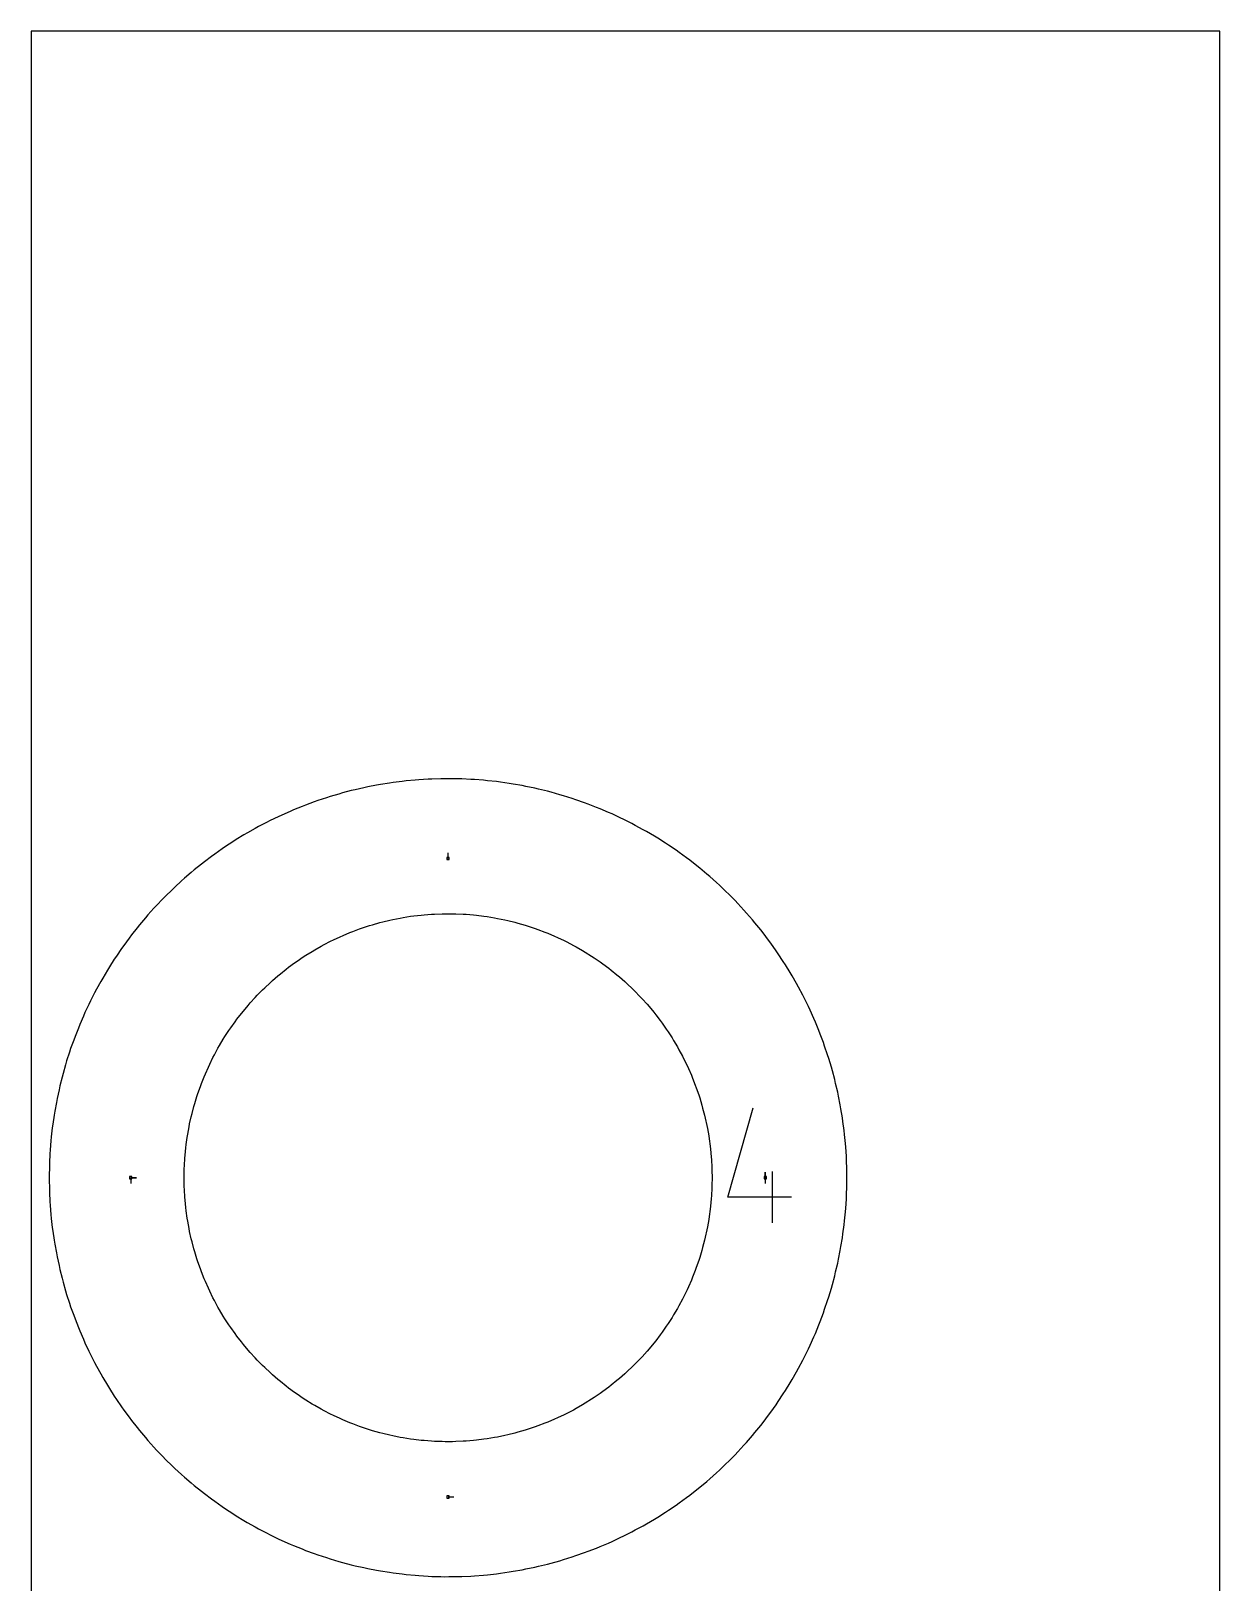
# Model space of a CAD drawing. Extents: x 0 to 300, y 0 to 600.
# Drawn here: x 0 to 300, y 208.5 to 600 of the extents above; entities that cross this region are included whole.
import ezdxf

# ---------------------------------------------------------------- set-up
doc = ezdxf.new("R2010")
doc.units = 0

msp = doc.modelspace()

# ---------------------------------------------------------------- linework, layer by layer
at = {"layer": 'annotation', "color": 1}
for p, q in [((105.229037, 391.262837), (105.229037, 392.691587)), ((175.814107, 305.842653), (182.242286, 328.386729)), ((25.173695, 310.746945), (25.173694, 309.318195)), ((25.173695, 310.746945), (26.602444, 310.746945)), ((25.173695, 310.746945), (26.602444, 310.746945)), ((26.602444, 310.746945), (25.173695, 310.746945)), ((185.276444, 310.746945), (185.276444, 312.175695)), ((185.276444, 310.746945), (185.276444, 312.175695)), ((185.276444, 312.175695), (185.276444, 310.746945)), ((185.276444, 310.746945), (185.276444, 309.318195)), ((187.085236, 299.398112), (187.085236, 312.27265)), ((191.910006, 305.842653), (175.814107, 305.842653)), ((105.229037, 230.231071), (106.657787, 230.231071))]:
    msp.add_line(p, q, dxfattribs=at)
at = {"layer": 'boundary', "color": 5}
for p, q in [((97.888982, 411.126909), (96.908077, 411.039766)), ((100.166795, 411.256812), (97.888982, 411.126909)), ((101.150021, 411.31232), (100.166795, 411.256812)), ((103.430689, 411.368014), (101.150021, 411.31232)), ((104.415081, 411.391808), (103.430689, 411.368014)), ((105.399765, 411.383876), (104.415081, 411.391808)), ((107.681106, 411.365311), (105.399765, 411.383876)), ((108.665104, 411.325652), (107.681106, 411.365311)), ((110.944718, 411.232836), (108.665104, 411.325652)), ((111.926911, 411.161514), (110.944718, 411.232836)), ((114.202228, 410.99455), (111.926911, 411.161514)), ((77.658723, 407.534984), (75.469224, 406.893854)), ((78.604627, 407.808965), (77.658723, 407.534984)), ((80.813897, 408.378504), (78.604627, 407.808965)), ((81.768145, 408.621877), (80.813897, 408.378504)), ((83.994786, 409.119207), (81.768145, 408.621877)), ((84.956391, 409.331731), (83.994786, 409.119207)), ((87.198109, 409.756333), (84.956391, 409.331731)), ((88.166032, 409.937732), (87.198109, 409.756333)), ((90.420241, 410.289117), (88.166032, 409.937732)), ((91.393513, 410.439243), (90.420241, 410.289117)), ((93.658033, 410.717085), (91.393513, 410.439243)), ((94.635633, 410.835779), (93.658033, 410.717085)), ((96.908077, 411.039766), (94.635633, 410.835779)), ((115.181616, 410.891611), (114.202228, 410.99455)), ((117.450438, 410.650668), (115.181616, 410.891611)), ((118.425997, 410.51624), (117.450438, 410.650668)), ((120.685628, 410.201586), (118.425997, 410.51624)), ((121.656354, 410.035789), (120.685628, 410.201586)), ((123.90469, 409.647736), (121.656354, 410.035789)), ((124.86957, 409.450768), (123.90469, 409.647736)), ((127.103941, 408.989762), (124.86957, 409.450768)), ((128.061984, 408.761781), (127.103941, 408.989762)), ((130.280307, 408.228259), (128.061984, 408.761781)), ((131.230497, 407.969557), (130.280307, 408.228259)), ((133.430203, 407.36413), (131.230497, 407.969557)), ((134.371582, 407.074937), (133.430203, 407.36413)), ((66.2639, 403.54529), (65.361034, 403.151967)), ((68.380578, 404.39692), (66.2639, 403.54529)), ((69.295615, 404.760901), (68.380578, 404.39692)), ((71.438755, 405.543128), (69.295615, 404.760901)), ((72.365048, 405.877449), (71.438755, 405.543128)), ((74.532653, 406.589553), (72.365048, 405.877449)), ((75.469224, 406.893854), (74.532653, 406.589553)), ((136.550415, 406.398228), (134.371582, 407.074937)), ((137.481977, 406.078874), (136.550415, 406.398228)), ((139.637632, 405.331609), (137.481977, 406.078874)), ((140.558418, 404.982412), (139.637632, 405.331609)), ((142.688601, 404.165382), (140.558418, 404.982412)), ((143.597667, 403.786703), (142.688601, 404.165382)), ((145.700131, 402.900765), (143.597667, 403.786703)), ((57.427729, 399.317707), (56.567062, 398.839128)), ((59.451279, 400.371675), (57.427729, 399.317707)), ((60.32691, 400.822274), (59.451279, 400.371675)), ((62.383564, 401.809754), (60.32691, 400.822274)), ((63.273265, 402.231916), (62.383564, 401.809754)), ((65.361034, 403.151967), (63.273265, 402.231916)), ((146.596538, 402.492946), (145.700131, 402.900765)), ((148.669052, 401.539039), (146.596538, 402.492946)), ((149.551837, 401.1026), (148.669052, 401.539039)), ((151.592202, 400.081739), (149.551837, 401.1026)), ((152.46047, 399.617085), (151.592202, 400.081739)), ((154.466529, 398.530355), (152.46047, 399.617085)), ((50.955524, 395.497458), (49.044448, 394.251234)), ((51.783593, 396.030509), (50.955524, 395.497458)), ((53.73415, 397.213831), (51.783593, 396.030509)), ((54.578962, 397.719888), (53.73415, 397.213831)), ((56.567062, 398.839128), (54.578962, 397.719888)), ((155.31939, 398.03795), (154.466529, 398.530355)), ((157.28901, 396.886497), (155.31939, 398.03795)), ((158.125551, 396.366894), (157.28901, 396.886497)), ((160.056651, 395.151942), (158.125551, 396.366894)), ((45.572417, 391.798781), (43.746487, 390.430846)), ((46.364437, 392.384018), (45.572417, 391.798781)), ((48.233993, 393.691826), (46.364437, 392.384018)), ((49.044448, 394.251234), (48.233993, 393.691826)), ((160.87603, 394.605641), (160.056651, 395.151942)), ((162.766505, 393.328517), (160.87603, 394.605641)), ((163.567841, 392.756126), (162.766505, 393.328517)), ((165.415806, 391.418099), (163.567841, 392.756126)), ((40.4406, 387.758759), (38.707592, 386.274971)), ((41.193296, 388.393781), (40.4406, 387.758759)), ((42.973733, 389.820409), (41.193296, 388.393781)), ((43.746487, 390.430846), (42.973733, 389.820409)), ((166.198287, 390.820194), (165.415806, 391.418099)), ((168.00172, 389.422729), (166.198287, 390.820194)), ((168.764537, 388.799901), (168.00172, 389.422729)), ((170.521532, 387.34447), (168.764537, 388.799901)), ((36.291849, 384.076485), (35.581618, 383.394309)), ((37.975752, 385.61599), (36.291849, 384.076485)), ((38.707592, 386.274971), (37.975752, 385.61599)), ((171.263886, 386.697399), (170.521532, 387.34447)), ((172.972617, 385.185503), (171.263886, 386.697399)), ((173.693749, 384.514843), (172.972617, 385.185503)), ((175.352314, 382.94818), (173.693749, 384.514843)), ((33.260897, 381.096153), (31.680831, 379.450451)), ((33.94878, 381.800857), (33.260897, 381.096153)), ((35.581618, 383.394309), (33.94878, 381.800857)), ((176.051463, 382.254652), (175.352314, 382.94818)), ((177.658106, 380.634889), (176.051463, 382.254652)), ((178.334545, 379.919182), (177.658106, 380.634889)), ((179.887667, 378.247924), (178.334545, 379.919182)), ((28.849219, 376.280121), (27.379538, 374.53504)), ((29.490295, 377.027647), (28.849219, 376.280121)), ((31.016012, 378.723961), (29.490295, 377.027647)), ((31.680831, 379.450451), (31.016012, 378.723961)), ((180.540695, 377.510818), (179.887667, 378.247924)), ((182.038594, 375.78989), (180.540695, 377.510818)), ((25.350728, 371.975152), (24.759124, 371.187879)), ((26.762884, 373.767197), (25.350728, 371.975152)), ((27.379538, 374.53504), (26.762884, 373.767197)), ((182.66754, 375.03213), (182.038594, 375.78989)), ((184.108633, 373.263362), (182.66754, 375.03213)), ((184.712842, 372.485701), (184.108633, 373.263362)), ((186.095595, 370.670956), (184.712842, 372.485701)), ((22.840168, 368.544954), (21.547687, 366.664941)), ((23.406105, 369.350876), (22.840168, 368.544954)), ((24.759124, 371.187879), (23.406105, 369.350876)), ((186.674428, 369.874262), (186.095595, 370.670956)), ((187.997418, 368.015421), (186.674428, 369.874262)), ((188.550298, 367.200486), (187.997418, 368.015421)), ((21.008014, 365.841215), (19.777338, 363.920011)), ((21.547687, 366.664941), (21.008014, 365.841215)), ((189.812041, 365.29963), (188.550298, 367.200486)), ((190.338382, 364.467307), (189.812041, 365.29963)), ((191.537546, 362.526443), (190.338382, 364.467307)), ((17.611561, 360.262379), (16.508528, 358.265227)), ((18.097062, 361.119193), (17.611561, 360.262379)), ((19.264473, 363.079315), (18.097062, 361.119193)), ((19.777338, 363.920011), (19.264473, 363.079315)), ((192.036795, 361.677603), (191.537546, 362.526443)), ((193.172188, 359.698678), (192.036795, 361.677603)), ((16.05088, 357.393259), (15.013405, 355.361201)), ((16.508528, 358.265227), (16.05088, 357.393259)), ((193.643821, 358.834149), (193.172188, 359.698678)), ((194.714206, 356.819306), (193.643821, 358.834149)), ((195.157752, 355.940078), (194.714206, 356.819306)), ((13.613332, 352.410257), (13.212776, 351.510617)), ((14.584077, 354.474933), (13.613332, 352.410257)), ((15.013405, 355.361201), (14.584077, 354.474933)), ((196.16201, 353.891408), (195.157752, 355.940078)), ((196.577, 352.998337), (196.16201, 353.891408)), ((197.513985, 350.918188), (196.577, 352.998337)), ((11.938404, 348.503429), (11.104049, 346.379958)), ((12.309767, 349.415497), (11.938404, 348.503429)), ((13.212776, 351.510617), (12.309767, 349.415497)), ((197.89999, 350.012224), (197.513985, 350.918188)), ((198.768827, 347.902555), (197.89999, 350.012224)), ((10.76228, 345.456361), (9.997482, 343.306852)), ((11.104049, 346.379958), (10.76228, 345.456361)), ((199.125453, 346.984612), (198.768827, 347.902555)), ((199.925126, 344.847849), (199.125453, 346.984612)), ((200.251977, 343.918853), (199.925126, 344.847849)), ((9.685632, 342.372762), (8.991205, 340.199499)), ((9.997482, 343.306852), (9.685632, 342.372762)), ((200.981659, 341.757254), (200.251977, 343.918853)), ((201.278422, 340.818261), (200.981659, 341.757254)), ((201.937384, 338.633984), (201.278422, 340.818261)), ((8.086271, 337.061075), (7.835218, 336.108833)), ((8.709606, 339.255849), (8.086271, 337.061075)), ((8.991205, 340.199499), (8.709606, 339.255849)), ((202.203739, 337.68592), (201.937384, 338.633984)), ((202.79127, 335.481291), (202.203739, 337.68592)), ((7.063422, 332.935166), (6.584223, 330.70456)), ((7.283676, 333.895005), (7.063422, 332.935166)), ((7.835218, 336.108833), (7.283676, 333.895005)), ((203.026955, 334.525127), (202.79127, 335.481291)), ((203.542381, 332.302678), (203.026955, 334.525127)), ((6.395034, 329.738086), (5.98869, 327.493062)), ((6.584223, 330.70456), (6.395034, 329.738086)), ((203.747138, 331.339427), (203.542381, 332.302678)), ((204.189964, 329.101306), (203.747138, 331.339427)), ((204.363558, 328.131918), (204.189964, 329.101306)), ((5.830714, 326.521033), (5.49768, 324.264034)), ((5.98869, 327.493062), (5.830714, 326.521033)), ((204.733316, 325.880503), (204.363558, 328.131918)), ((204.87561, 324.906055), (204.733316, 325.880503)), ((5.111704, 321.020714), (5.016651, 320.040544)), ((5.371112, 323.287432), (5.111704, 321.020714)), ((5.49768, 324.264034), (5.371112, 323.287432)), ((205.171867, 322.643934), (204.87561, 324.906055)), ((205.282696, 321.665421), (205.171867, 322.643934)), ((205.505183, 319.394721), (205.282696, 321.665421)), ((4.831157, 317.766523), (4.76773, 316.783785)), ((5.016651, 320.040544), (4.831157, 317.766523)), ((205.584434, 318.413135), (205.505183, 319.394721)), ((205.732877, 316.136533), (205.584434, 318.413135)), ((4.624645, 313.520708), (4.5875, 311.239569)), ((4.65636, 314.505007), (4.624645, 313.520708)), ((4.76773, 316.783785), (4.65636, 314.505007)), ((205.780468, 315.152911), (205.732877, 316.136533)), ((205.854731, 312.872551), (205.780468, 315.152911)), ((4.5875, 311.239569), (4.587504, 310.254785)), ((4.587504, 310.254785), (4.624637, 307.973572)), ((205.854711, 308.621703), (205.870575, 309.606349)), ((205.870566, 311.887851), (205.854731, 312.872551)), ((205.870575, 309.606349), (205.870566, 311.887851)), ((4.624637, 307.973572), (4.656362, 306.989315)), ((4.656362, 306.989315), (4.767728, 304.710459)), ((205.732885, 305.357855), (205.780457, 306.341471)), ((205.780457, 306.341471), (205.854711, 308.621703)), ((4.767728, 304.710459), (4.83114, 303.727724)), ((4.83114, 303.727724), (5.016627, 301.453774)), ((5.016627, 301.453774), (5.111662, 300.473593)), ((205.282749, 299.828961), (205.505214, 302.099528)), ((205.505214, 302.099528), (205.584442, 303.081114)), ((205.584442, 303.081114), (205.732885, 305.357855)), ((5.111662, 300.473593), (5.371045, 298.206948)), ((5.371045, 298.206948), (5.497603, 297.230345)), ((204.87567, 296.588191), (205.171939, 298.850444)), ((205.171939, 298.850444), (205.282749, 299.828961)), ((5.497603, 297.230345), (5.830639, 294.973272)), ((5.830639, 294.973272), (5.988633, 294.00122)), ((5.988633, 294.00122), (6.39497, 291.756181)), ((204.36362, 293.362363), (204.733351, 295.613707)), ((204.733351, 295.613707), (204.87567, 296.588191)), ((6.39497, 291.756181), (6.584168, 290.789758)), ((6.584168, 290.789758), (7.063357, 288.559132)), ((203.542471, 289.191702), (203.747207, 290.154951)), ((203.747207, 290.154951), (204.190012, 292.393006)), ((204.190012, 292.393006), (204.36362, 293.362363)), ((7.063357, 288.559132), (7.283588, 287.599308)), ((7.283588, 287.599308), (7.83515, 285.385405)), ((202.203855, 283.808391), (202.791359, 286.012951)), ((202.791359, 286.012951), (203.027022, 286.969115)), ((203.027022, 286.969115), (203.542471, 289.191702)), ((7.83515, 285.385405), (8.086184, 284.433161)), ((8.086184, 284.433161), (8.709491, 282.238458)), ((8.709491, 282.238458), (8.991074, 281.294792)), ((201.278585, 280.676102), (201.937515, 282.860309)), ((201.937515, 282.860309), (202.203855, 283.808391)), ((8.991074, 281.294792), (9.685488, 279.12154)), ((9.685488, 279.12154), (9.997369, 278.187408)), ((9.997369, 278.187408), (10.762156, 276.037906)), ((200.252096, 277.5754), (200.981794, 279.737078)), ((200.981794, 279.737078), (201.278585, 280.676102)), ((10.762156, 276.037906), (11.103932, 275.114337)), ((11.103932, 275.114337), (11.938246, 272.990922)), ((198.768947, 273.591676), (199.125557, 274.509621)), ((199.125557, 274.509621), (199.925247, 276.646456)), ((199.925247, 276.646456), (200.252096, 277.5754)), ((11.938246, 272.990922), (12.309592, 272.078853)), ((12.309592, 272.078853), (13.212626, 269.983658)), ((196.577148, 268.495881), (197.514183, 270.576154)), ((197.514183, 270.576154), (197.900168, 271.482123)), ((197.900168, 271.482123), (198.768947, 273.591676)), ((13.212626, 269.983658), (13.613158, 269.084026)), ((13.613158, 269.084026), (14.58393, 267.019281)), ((14.58393, 267.019281), (15.013239, 266.133005)), ((195.157914, 265.554181), (196.16214, 267.602789)), ((196.16214, 267.602789), (196.577148, 268.495881)), ((15.013239, 266.133005), (16.050666, 264.101014)), ((16.050666, 264.101014), (16.508353, 263.229007)), ((16.508353, 263.229007), (17.611342, 261.231913)), ((193.172376, 261.795605), (193.644009, 262.660102)), ((193.644009, 262.660102), (194.714375, 264.67494)), ((194.714375, 264.67494), (195.157914, 265.554181)), ((17.611342, 261.231913), (18.096838, 260.375137)), ((18.096838, 260.375137), (19.264316, 258.414888)), ((19.264316, 258.414888), (19.777166, 257.57419)), ((190.338603, 257.026954), (191.537801, 258.967886)), ((191.537801, 258.967886), (192.03703, 259.816733)), ((192.03703, 259.816733), (193.172376, 261.795605)), ((19.777166, 257.57419), (21.007764, 255.653094)), ((21.007764, 255.653094), (21.547419, 254.82936)), ((21.547419, 254.82936), (22.839933, 252.94928)), ((188.550478, 254.293698), (189.81225, 256.194617)), ((189.81225, 256.194617), (190.338603, 257.026954)), ((22.839933, 252.94928), (23.405846, 252.143355)), ((23.405846, 252.143355), (24.758899, 250.306295)), ((184.7131, 249.008528), (186.095837, 250.823266)), ((186.095837, 250.823266), (186.674661, 251.619973)), ((186.674661, 251.619973), (187.99761, 253.478761)), ((187.99761, 253.478761), (188.550478, 254.293698)), ((24.758899, 250.306295), (25.350537, 249.519003)), ((25.350537, 249.519003), (26.762643, 247.727012)), ((26.762643, 247.727012), (27.379293, 246.959199)), ((27.379293, 246.959199), (28.848961, 245.214119)), ((182.667795, 246.462101), (184.108874, 248.230871)), ((184.108874, 248.230871), (184.7131, 249.008528)), ((28.848961, 245.214119), (29.49003, 244.466573)), ((29.49003, 244.466573), (31.015695, 242.770301)), ((31.015695, 242.770301), (31.680499, 242.043801)), ((178.334863, 241.575055), (179.887927, 243.246266)), ((179.887927, 243.246266), (180.540969, 243.983395)), ((180.540969, 243.983395), (182.038853, 245.704323)), ((182.038853, 245.704323), (182.667795, 246.462101)), ((31.680499, 242.043801), (33.260604, 240.398038)), ((33.260604, 240.398038), (33.94847, 239.693329)), ((33.94847, 239.693329), (35.581355, 238.099827)), ((175.352601, 238.545999), (176.051747, 239.239535)), ((176.051747, 239.239535), (177.658442, 240.859365)), ((177.658442, 240.859365), (178.334863, 241.575055)), ((35.581355, 238.099827), (36.29162, 237.417633)), ((36.29162, 237.417633), (37.975417, 235.87821)), ((37.975417, 235.87821), (38.707241, 235.219267)), ((38.707241, 235.219267), (40.440305, 233.735424)), ((171.264206, 234.796784), (172.972876, 236.308627)), ((172.972876, 236.308627), (173.693995, 236.979284)), ((173.693995, 236.979284), (175.352601, 238.545999)), ((40.440305, 233.735424), (41.192977, 233.100396)), ((41.192977, 233.100396), (42.973416, 231.673749)), ((42.973416, 231.673749), (43.746151, 231.063301)), ((43.746151, 231.063301), (45.572133, 229.695328)), ((166.198619, 230.673979), (168.002044, 232.071443)), ((168.002044, 232.071443), (168.764853, 232.694265)), ((168.764853, 232.694265), (170.521831, 234.149703)), ((170.521831, 234.149703), (171.264206, 234.796784)), ((45.572133, 229.695328), (46.364145, 229.110078)), ((46.364145, 229.110078), (48.233629, 227.802304)), ((48.233629, 227.802304), (49.044127, 227.24288)), ((49.044127, 227.24288), (50.955139, 225.996683)), ((160.876364, 226.888476), (162.766898, 228.16565)), ((162.766898, 228.16565), (163.568249, 228.738053)), ((163.568249, 228.738053), (165.416145, 230.076048)), ((165.416145, 230.076048), (166.198619, 230.673979)), ((50.955139, 225.996683), (51.78319, 225.463666)), ((51.78319, 225.463666), (53.733812, 224.280294)), ((53.733812, 224.280294), (54.5786, 223.774229)), ((54.5786, 223.774229), (56.566759, 222.65495)), ((154.466907, 222.963738), (155.319738, 223.456131)), ((155.319738, 223.456131), (157.289362, 224.607597)), ((157.289362, 224.607597), (158.125889, 225.127217)), ((158.125889, 225.127217), (160.056991, 226.342184)), ((160.056991, 226.342184), (160.876364, 226.888476)), ((56.566759, 222.65495), (57.427421, 222.176355)), ((57.427421, 222.176355), (59.450843, 221.122443)), ((59.450843, 221.122443), (60.326469, 220.671826)), ((60.326469, 220.671826), (62.383184, 219.684301)), ((62.383184, 219.684301), (63.272917, 219.262138)), ((63.272917, 219.262138), (65.360741, 218.342057)), ((146.596886, 219.001105), (148.669404, 219.95503)), ((148.669404, 219.95503), (149.552224, 220.391471)), ((149.552224, 220.391471), (151.592592, 221.412339)), ((151.592592, 221.412339), (152.460848, 221.876995)), ((152.460848, 221.876995), (154.466907, 222.963738)), ((65.360741, 218.342057), (66.263578, 217.948769)), ((66.263578, 217.948769), (68.38013, 217.097184)), ((68.38013, 217.097184), (69.295158, 216.733183)), ((69.295158, 216.733183), (71.438423, 215.950897)), ((71.438423, 215.950897), (72.364712, 215.616559)), ((72.364712, 215.616559), (74.532185, 214.904489)), ((136.550803, 215.095793), (137.482375, 215.415151)), ((137.482375, 215.415151), (139.638035, 216.162424)), ((139.638035, 216.162424), (140.558804, 216.511638)), ((140.558804, 216.511638), (142.688994, 217.328685)), ((142.688994, 217.328685), (143.598036, 217.707379)), ((143.598036, 217.707379), (145.700511, 218.593328)), ((145.700511, 218.593328), (146.596886, 219.001105)), ((74.532185, 214.904489), (75.468756, 214.600171)), ((75.468756, 214.600171), (77.658318, 213.95901)), ((77.658318, 213.95901), (78.604228, 213.685031)), ((78.604228, 213.685031), (80.813505, 213.115478)), ((80.813505, 213.115478), (81.767764, 212.872112)), ((81.767764, 212.872112), (83.994466, 212.37476)), ((83.994466, 212.37476), (84.956048, 212.162258)), ((84.956048, 212.162258), (87.197637, 211.737677)), ((87.197637, 211.737677), (88.165552, 211.556264)), ((88.165552, 211.556264), (90.419838, 211.204848)), ((120.686114, 211.292396), (121.656822, 211.458195)), ((121.656822, 211.458195), (123.905024, 211.846232)), ((123.905024, 211.846232), (124.869913, 212.043216)), ((124.869913, 212.043216), (127.104417, 212.504264)), ((127.104417, 212.504264), (128.062433, 212.732227)), ((128.062433, 212.732227), (130.28062, 213.265723)), ((130.28062, 213.265723), (131.230844, 213.52443)), ((131.230844, 213.52443), (133.430611, 214.129887)), ((133.430611, 214.129887), (134.371961, 214.419077)), ((134.371961, 214.419077), (136.550803, 215.095793)), ((90.419838, 211.204848), (91.393094, 211.054707)), ((91.393094, 211.054707), (93.657679, 210.77686)), ((93.657679, 210.77686), (94.635277, 210.658149)), ((94.635277, 210.658149), (96.907637, 210.454153)), ((96.907637, 210.454153), (97.888584, 210.367016)), ((97.888584, 210.367016), (100.166383, 210.237105)), ((100.166383, 210.237105), (101.149596, 210.181597)), ((101.149596, 210.181597), (103.430538, 210.125893)), ((103.430538, 210.125893), (104.415099, 210.1021)), ((104.415099, 210.1021), (105.399899, 210.110034)), ((105.399899, 210.110034), (107.681446, 210.128604)), ((107.681446, 210.128604), (108.665448, 210.168256)), ((108.665448, 210.168256), (110.945127, 210.261081)), ((110.945127, 210.261081), (111.927327, 210.332411)), ((111.927327, 210.332411), (114.202719, 210.499387)), ((114.202719, 210.499387), (115.182087, 210.602335)), ((115.182087, 210.602335), (117.450773, 210.843277)), ((117.450773, 210.843277), (118.42635, 210.977717)), ((118.42635, 210.977717), (120.686114, 211.292396))]:
    msp.add_line(p, q, dxfattribs=at)
at = {"layer": 'frame', "color": 5}
for p, q in [((300, 600), (0, 600)), ((0, 600), (0, 0)), ((300, 0), (300, 600))]:
    msp.add_line(p, q, dxfattribs=at)
at = {"layer": 'hole', "color": 5}
for p, q in [((105.514787, 391.548587), (104.943287, 391.548587)), ((104.943287, 391.548587), (104.943287, 390.977087)), ((105.514787, 390.977087), (105.514787, 391.548587)), ((104.943287, 390.977087), (105.514787, 390.977087)), ((90.560287, 375.71657), (91.333236, 375.881398)), ((91.333236, 375.881398), (93.159758, 376.24943)), ((93.159758, 376.24943), (93.938667, 376.383206)), ((93.938667, 376.383206), (95.77838, 376.678331)), ((95.77838, 376.678331), (96.562035, 376.780828)), ((96.562035, 376.780828), (98.412086, 377.002588)), ((98.412086, 377.002588), (99.199205, 377.073653)), ((99.199205, 377.073653), (101.056542, 377.221676)), ((101.056542, 377.221676), (101.845883, 377.261185)), ((101.845883, 377.261185), (103.707639, 377.335256)), ((103.707639, 377.335256), (104.49781, 377.34316)), ((104.49781, 377.34316), (106.360847, 377.343159)), ((106.360847, 377.343159), (107.150745, 377.319456)), ((107.150745, 377.319456), (109.012419, 377.245386)), ((109.012419, 377.245386), (109.800793, 377.190077)), ((109.800793, 377.190077), (111.658137, 377.042049)), ((111.658137, 377.042049), (112.443686, 376.955254)), ((112.443686, 376.955254), (114.293676, 376.733501)), ((114.293676, 376.733501), (115.07513, 376.615349)), ((115.07513, 376.615349), (116.914838, 376.320228)), ((116.914838, 376.320228), (117.69091, 376.170895)), ((117.69091, 376.170895), (119.517494, 375.802846)), ((78.718096, 371.84325), (80.435934, 372.564822)), ((80.435934, 372.564822), (81.17273, 372.850747)), ((81.17273, 372.850747), (82.917899, 373.503451)), ((82.917899, 373.503451), (83.665522, 373.759676)), ((83.665522, 373.759676), (85.435263, 374.342483)), ((85.435263, 374.342483), (86.192568, 374.568581)), ((86.192568, 374.568581), (87.984127, 375.080579)), ((87.984127, 375.080579), (88.749841, 375.276207)), ((88.749841, 375.276207), (90.560287, 375.71657)), ((119.517494, 375.802846), (120.286973, 375.622581)), ((120.286973, 375.622581), (122.097424, 375.182221)), ((122.097424, 375.182221), (122.859102, 374.971321)), ((122.859102, 374.971321), (124.650615, 374.459333)), ((124.650615, 374.459333), (125.403216, 374.21812)), ((125.403216, 374.21812), (127.172949, 373.635313)), ((127.172949, 373.635313), (127.915322, 373.364185)), ((127.915322, 373.364185), (129.660486, 372.711485)), ((129.660486, 372.711485), (130.391387, 372.410867)), ((130.391387, 372.410867), (132.109289, 371.689269)), ((70.940073, 367.846334), (71.621872, 368.246046)), ((71.621872, 368.246046), (73.241626, 369.166942)), ((73.241626, 369.166942), (73.938851, 369.539061)), ((73.938851, 369.539061), (75.593984, 370.394858)), ((75.593984, 370.394858), (76.305564, 370.738775)), ((76.305564, 370.738775), (77.993353, 371.528072)), ((77.993353, 371.528072), (78.718096, 371.84325)), ((132.109289, 371.689269), (132.827571, 371.359651)), ((132.827571, 371.359651), (134.515364, 370.570356)), ((134.515364, 370.570356), (135.219933, 370.212268)), ((135.219933, 370.212268), (136.875013, 369.356496)), ((136.875013, 369.356496), (137.564644, 368.970509)), ((137.564644, 368.970509), (139.18439, 368.049612)), ((139.18439, 368.049612), (139.858023, 367.636331)), ((65.00518, 363.828318), (66.503858, 364.935484)), ((66.503858, 364.935484), (67.151522, 365.38843)), ((67.151522, 365.38843), (68.692982, 366.435097)), ((68.692982, 366.435097), (69.358219, 366.861769)), ((69.358219, 366.861769), (70.940073, 367.846334)), ((139.858023, 367.636331), (141.439929, 366.651739)), ((141.439929, 366.651739), (142.09654, 366.211846)), ((142.09654, 366.211846), (143.638006, 365.165171)), ((143.638006, 365.165171), (144.276447, 364.699359)), ((144.276447, 364.699359), (145.775079, 363.592229)), ((60.318729, 359.93075), (60.90745, 360.458003)), ((60.90745, 360.458003), (62.313385, 361.680704)), ((62.313385, 361.680704), (62.922754, 362.183986)), ((62.922754, 362.183986), (64.376186, 363.34982)), ((64.376186, 363.34982), (65.00518, 363.828318)), ((145.775079, 363.592229), (146.394411, 363.101242)), ((146.394411, 363.101242), (147.84784, 361.935409)), ((147.84784, 361.935409), (148.446996, 361.420043)), ((148.446996, 361.420043), (149.852928, 360.197346)), ((149.852928, 360.197346), (150.430978, 359.658419)), ((56.546314, 356.199572), (57.09099, 356.772208)), ((57.09099, 356.772208), (58.395334, 358.102737)), ((58.395334, 358.102737), (58.962519, 358.65313)), ((58.962519, 358.65313), (60.318729, 359.93075)), ((150.430978, 359.658419), (151.787239, 358.380751)), ((151.787239, 358.380751), (152.343266, 357.819124)), ((152.343266, 357.819124), (153.647616, 356.488591)), ((153.647616, 356.488591), (154.180766, 355.905163)), ((53.082838, 352.179896), (53.579989, 352.794253)), ((53.579989, 352.794253), (54.7745, 354.224211)), ((54.7745, 354.224211), (55.295855, 354.818188)), ((55.295855, 354.818188), (56.546314, 356.199572)), ((154.180766, 355.905163), (155.431182, 354.523821)), ((155.431182, 354.523821), (155.940527, 353.919537)), ((155.940527, 353.919537), (157.135039, 352.489588)), ((157.135039, 352.489588), (157.619817, 351.865404)), ((49.95035, 347.897335), (50.396805, 348.549478)), ((50.396805, 348.549478), (51.473925, 350.069817)), ((51.473925, 350.069817), (51.946121, 350.703579)), ((51.946121, 350.703579), (53.082838, 352.179896)), ((157.619817, 351.865404), (158.756574, 350.389038)), ((158.756574, 350.389038), (159.215973, 349.745964)), ((159.215973, 349.745964), (160.293096, 348.225617)), ((47.56157, 344.064736), (48.514502, 345.665852)), ((48.514502, 345.665852), (48.934492, 346.335331)), ((48.934492, 346.335331), (49.95035, 347.897335)), ((160.293096, 348.225617), (160.726415, 347.56467)), ((160.726415, 347.56467), (161.742245, 346.002708)), ((161.742245, 346.002708), (162.148768, 345.324956)), ((162.148768, 345.324956), (163.101698, 343.723844)), ((45.092329, 339.368565), (45.915038, 341.040324)), ((45.915038, 341.040324), (46.280167, 341.741247)), ((46.280167, 341.741247), (47.168685, 343.378984)), ((47.168685, 343.378984), (47.56157, 344.064736)), ((163.101698, 343.723844), (163.480779, 343.030371)), ((163.480779, 343.030371), (164.369297, 341.392643)), ((164.369297, 341.392643), (164.720315, 340.68457)), ((164.720315, 340.68457), (165.543052, 339.012747)), ((43.692041, 336.222594), (43.999945, 336.950454)), ((43.999945, 336.950454), (44.755532, 338.653596)), ((44.755532, 338.653596), (45.092329, 339.368565)), ((165.543052, 339.012747), (165.865476, 338.291181)), ((165.865476, 338.291181), (166.62107, 336.588028)), ((42.108286, 331.993286), (42.726177, 333.751085)), ((42.726177, 333.751085), (43.004729, 334.490696)), ((43.004729, 334.490696), (43.692041, 336.222594)), ((166.62107, 336.588028), (166.914363, 335.854141)), ((166.914363, 335.854141), (167.601649, 334.1223)), ((167.601649, 334.1223), (167.865343, 333.377269)), ((167.865343, 333.377269), (168.483232, 331.619474)), ((41.093506, 328.702637), (41.312032, 329.462152)), ((41.312032, 329.462152), (41.859549, 331.243123)), ((41.859549, 331.243123), (42.108286, 331.993286)), ((168.483232, 331.619474), (168.716896, 330.864498)), ((168.716896, 330.864498), (169.264433, 329.083471)), ((169.264433, 329.083471), (169.467717, 328.319737)), ((40.024977, 324.31478), (40.429277, 326.133674)), ((40.429277, 326.133674), (40.617227, 326.901308)), ((40.617227, 326.901308), (41.093506, 328.702637)), ((169.467717, 328.319737), (169.943996, 326.518401)), ((169.943996, 326.518401), (170.116558, 325.747146)), ((170.116558, 325.747146), (170.520849, 323.928301)), ((39.410229, 320.926527), (39.536222, 321.706745)), ((39.536222, 321.706745), (39.86788, 323.540225)), ((39.86788, 323.540225), (40.024977, 324.31478)), ((170.520849, 323.928301), (170.662416, 323.150761)), ((170.662416, 323.150761), (170.994071, 321.317286)), ((170.994071, 321.317286), (171.104406, 320.534717)), ((38.872121, 316.442643), (39.057064, 318.296675)), ((39.057064, 318.296675), (39.151728, 319.081311)), ((39.151728, 319.081311), (39.410229, 320.926527)), ((171.104406, 320.534717), (171.362909, 318.68951)), ((171.362909, 318.68951), (171.441861, 317.903134)), ((171.441861, 317.903134), (171.626813, 316.049032)), ((38.666219, 313.005257), (38.697848, 313.794948)), ((38.697848, 313.794948), (38.808932, 315.654862)), ((38.808932, 315.654862), (38.872121, 316.442643)), ((171.626813, 316.049032), (171.674227, 315.260144)), ((171.674227, 315.260144), (171.785304, 313.400222)), ((171.785304, 313.400222), (171.801128, 312.610035)), ((25.459445, 311.032695), (24.887945, 311.032695)), ((24.887945, 311.032695), (24.887945, 310.461195)), ((24.887945, 310.461195), (25.459445, 310.461195)), ((25.459445, 310.461195), (25.459445, 311.032695)), ((38.629169, 311.14233), (38.666219, 313.005257)), ((38.629173, 310.35202), (38.629169, 311.14233)), ((38.666209, 308.489152), (38.629173, 310.35202)), ((171.801128, 312.610035), (171.83818, 310.74718)), ((171.83818, 310.74718), (171.801146, 308.884319)), ((185.562194, 311.032695), (184.990694, 311.032695)), ((184.990694, 311.032695), (184.990694, 310.461195)), ((184.990694, 310.461195), (185.562194, 310.461195)), ((185.562194, 310.461195), (185.562194, 311.032695)), ((38.697819, 307.69945), (38.666209, 308.489152)), ((38.808891, 305.839527), (38.697819, 307.69945)), ((38.872082, 305.051751), (38.808891, 305.839527)), ((171.626843, 305.445319), (171.441914, 303.591283)), ((171.674263, 306.234204), (171.626843, 305.445319)), ((171.785339, 308.094177), (171.674263, 306.234204)), ((171.801146, 308.884319), (171.785339, 308.094177)), ((39.05701, 303.197719), (38.872082, 305.051751)), ((39.151663, 302.413084), (39.05701, 303.197719)), ((39.410154, 300.567873), (39.151663, 302.413084)), ((171.362988, 302.804891), (171.104496, 300.959674)), ((171.441914, 303.591283), (171.362988, 302.804891)), ((39.536133, 299.787674), (39.410154, 300.567873)), ((39.867786, 297.954124), (39.536133, 299.787674)), ((40.024865, 297.179554), (39.867786, 297.954124)), ((170.520958, 297.566078), (170.116682, 295.747236)), ((170.662515, 298.343626), (170.520958, 297.566078)), ((170.994155, 300.177103), (170.662515, 298.343626)), ((171.104496, 300.959674), (170.994155, 300.177103)), ((40.429142, 295.360704), (40.024865, 297.179554)), ((40.617097, 294.593072), (40.429142, 295.360704)), ((41.093366, 292.791738), (40.617097, 294.593072)), ((169.944127, 294.976001), (169.467842, 293.174605)), ((170.116682, 295.747236), (169.944127, 294.976001)), ((41.311879, 292.032222), (41.093366, 292.791738)), ((41.859383, 290.251249), (41.311879, 292.032222)), ((42.108111, 289.501104), (41.859383, 290.251249)), ((168.483398, 289.874899), (167.865519, 288.117098)), ((168.717067, 290.629877), (168.483398, 289.874899)), ((169.264571, 292.410855), (168.717067, 290.629877)), ((169.467842, 293.174605), (169.264571, 292.410855)), ((42.726006, 287.743244), (42.108111, 289.501104)), ((43.004543, 287.003616), (42.726006, 287.743244)), ((43.691819, 285.271764), (43.004543, 287.003616)), ((167.601835, 287.372055), (166.914558, 285.640209)), ((167.865519, 288.117098), (167.601835, 287.372055)), ((43.999731, 284.543905), (43.691819, 285.271764)), ((44.755316, 282.840751), (43.999731, 284.543905)), ((45.092101, 282.125774), (44.755316, 282.840751)), ((45.914797, 280.454008), (45.092101, 282.125774)), ((165.543262, 282.481558), (164.720563, 280.809787)), ((165.865673, 283.203137), (165.543262, 282.481558)), ((166.621272, 284.906338), (165.865673, 283.203137)), ((166.914558, 285.640209), (166.621272, 284.906338)), ((46.279918, 279.7531), (45.914797, 280.454008)), ((47.168421, 278.115368), (46.279918, 279.7531)), ((47.561289, 277.429601), (47.168421, 278.115368)), ((163.481026, 278.46395), (163.101953, 277.770483)), ((164.369537, 280.101691), (163.481026, 278.46395)), ((164.720563, 280.809787), (164.369537, 280.101691)), ((48.514249, 275.828415), (47.561289, 277.429601)), ((48.93424, 275.158943), (48.514249, 275.828415)), ((49.950062, 273.596975), (48.93424, 275.158943)), ((161.742519, 275.491625), (160.726705, 273.929661)), ((162.149033, 276.169367), (161.742519, 275.491625)), ((163.101953, 277.770483), (162.149033, 276.169367)), ((50.396507, 272.944823), (49.950062, 273.596975)), ((51.473618, 271.424473), (50.396507, 272.944823)), ((51.945797, 270.790725), (51.473618, 271.424473)), ((53.082503, 269.314401), (51.945797, 270.790725)), ((158.756846, 271.105219), (157.620137, 269.628892)), ((159.216249, 271.748291), (158.756846, 271.105219)), ((160.2934, 273.268694), (159.216249, 271.748291)), ((160.726705, 273.929661), (160.2934, 273.268694)), ((53.579655, 268.700029), (53.082503, 269.314401)), ((54.774197, 267.270018), (53.579655, 268.700029)), ((55.295538, 266.676035), (54.774197, 267.270018)), ((56.545947, 265.294682), (55.295538, 266.676035)), ((155.431517, 266.970442), (154.181111, 265.589095)), ((155.940865, 267.574722), (155.431517, 266.970442)), ((157.135369, 269.004686), (155.940865, 267.574722)), ((157.620137, 269.628892), (157.135369, 269.004686)), ((57.090632, 264.722048), (56.545947, 265.294682)), ((58.394972, 263.391506), (57.090632, 264.722048)), ((58.962135, 262.841109), (58.394972, 263.391506)), ((60.318336, 261.563477), (58.962135, 262.841109)), ((151.787578, 263.113446), (150.431372, 261.83581)), ((152.343606, 263.675066), (151.787578, 263.113446)), ((153.647985, 265.005648), (152.343606, 263.675066)), ((154.181111, 265.589095), (153.647985, 265.005648)), ((60.907063, 261.036214), (60.318336, 261.563477)), ((62.312989, 259.813508), (60.907063, 261.036214)), ((62.922338, 259.310226), (62.312989, 259.813508)), ((64.375813, 258.144338), (62.922338, 259.310226)), ((146.394803, 258.392958), (145.775495, 257.901953)), ((147.848224, 259.5588), (146.394803, 258.392958)), ((148.447389, 260.074188), (147.848224, 259.5588)), ((149.853315, 261.296897), (148.447389, 260.074188)), ((150.431372, 261.83581), (149.853315, 261.296897)), ((65.00481, 257.665844), (64.375813, 258.144338)), ((66.503441, 256.558701), (65.00481, 257.665844)), ((67.151084, 256.105746), (66.503441, 256.558701)), ((68.692541, 255.05906), (67.151084, 256.105746)), ((69.357787, 254.632379), (68.692541, 255.05906)), ((70.939633, 253.647811), (69.357787, 254.632379)), ((141.440331, 254.842363), (139.858478, 253.857788)), ((142.096922, 255.282288), (141.440331, 254.842363)), ((143.638432, 256.329004), (142.096922, 255.282288)), ((144.276871, 256.794809), (143.638432, 256.329004)), ((145.775495, 257.901953), (144.276871, 256.794809)), ((71.621417, 253.248091), (70.939633, 253.647811)), ((73.241214, 252.327151), (71.621417, 253.248091)), ((73.938441, 251.955039), (73.241214, 252.327151)), ((75.593522, 251.099254), (73.938441, 251.955039)), ((76.305086, 250.755323), (75.593522, 251.099254)), ((77.992874, 249.966017), (76.305086, 250.755323)), ((134.515853, 250.923779), (132.828021, 250.134453)), ((135.220386, 251.281844), (134.515853, 250.923779)), ((136.875457, 252.137627), (135.220386, 251.281844)), ((137.565093, 252.523604), (136.875457, 252.137627)), ((139.184837, 253.444516), (137.565093, 252.523604)), ((139.858478, 253.857788), (139.184837, 253.444516)), ((78.717628, 249.650832), (77.992874, 249.966017)), ((80.435464, 248.929249), (78.717628, 249.650832)), ((81.172246, 248.643311), (80.435464, 248.929249)), ((82.917406, 247.990594), (81.172246, 248.643311)), ((83.665026, 247.734378), (82.917406, 247.990594)), ((85.434828, 247.151538), (83.665026, 247.734378)), ((86.19212, 246.925422), (85.434828, 247.151538)), ((87.983629, 246.41342), (86.19212, 246.925422)), ((124.651095, 247.034736), (122.859597, 246.522738)), ((125.403698, 247.275937), (124.651095, 247.034736)), ((127.173427, 247.858754), (125.403698, 247.275937)), ((127.915776, 248.129875), (127.173427, 247.858754)), ((129.660942, 248.782593), (127.915776, 248.129875)), ((130.391856, 249.083204), (129.660942, 248.782593)), ((132.109695, 249.804789), (130.391856, 249.083204)), ((132.828021, 250.134453), (132.109695, 249.804789)), ((88.749344, 246.217801), (87.983629, 246.41342)), ((90.559791, 245.777432), (88.749344, 246.217801)), ((91.33274, 245.612583), (90.559791, 245.777432)), ((93.159258, 245.244536), (91.33274, 245.612583)), ((93.938158, 245.110766), (93.159258, 245.244536)), ((95.777928, 244.815617), (93.938158, 245.110766)), ((96.561578, 244.713107), (95.777928, 244.815617)), ((98.411572, 244.49134), (96.561578, 244.713107)), ((99.198681, 244.420274), (98.411572, 244.49134)), ((101.056025, 244.272236), (99.198681, 244.420274)), ((101.845371, 244.232702), (101.056025, 244.272236)), ((103.707304, 244.158614), (101.845371, 244.232702)), ((104.497659, 244.150712), (103.707304, 244.158614)), ((106.361059, 244.150717), (104.497659, 244.150712)), ((107.151099, 244.17444), (106.361059, 244.150717)), ((109.012863, 244.248524), (107.151099, 244.17444)), ((109.801263, 244.303843), (109.012863, 244.248524)), ((111.658657, 244.451887), (109.801263, 244.303843)), ((112.444187, 244.538688), (111.658657, 244.451887)), ((114.294172, 244.76045), (112.444187, 244.538688)), ((115.075615, 244.878622), (114.294172, 244.76045)), ((116.915323, 245.173761), (115.075615, 244.878622)), ((117.691422, 245.323115), (116.915323, 245.173761)), ((119.517944, 245.69116), (117.691422, 245.323115)), ((120.287424, 245.871418), (119.517944, 245.69116)), ((122.097928, 246.311805), (120.287424, 245.871418)), ((122.859597, 246.522738), (122.097928, 246.311805)), ((105.514787, 230.516821), (104.943287, 230.516821)), ((104.943287, 230.516821), (104.943287, 229.945321)), ((104.943287, 229.945321), (105.514787, 229.945321)), ((105.514787, 229.945321), (105.514787, 230.516821))]:
    msp.add_line(p, q, dxfattribs=at)

doc.saveas('drawing.dxf')
